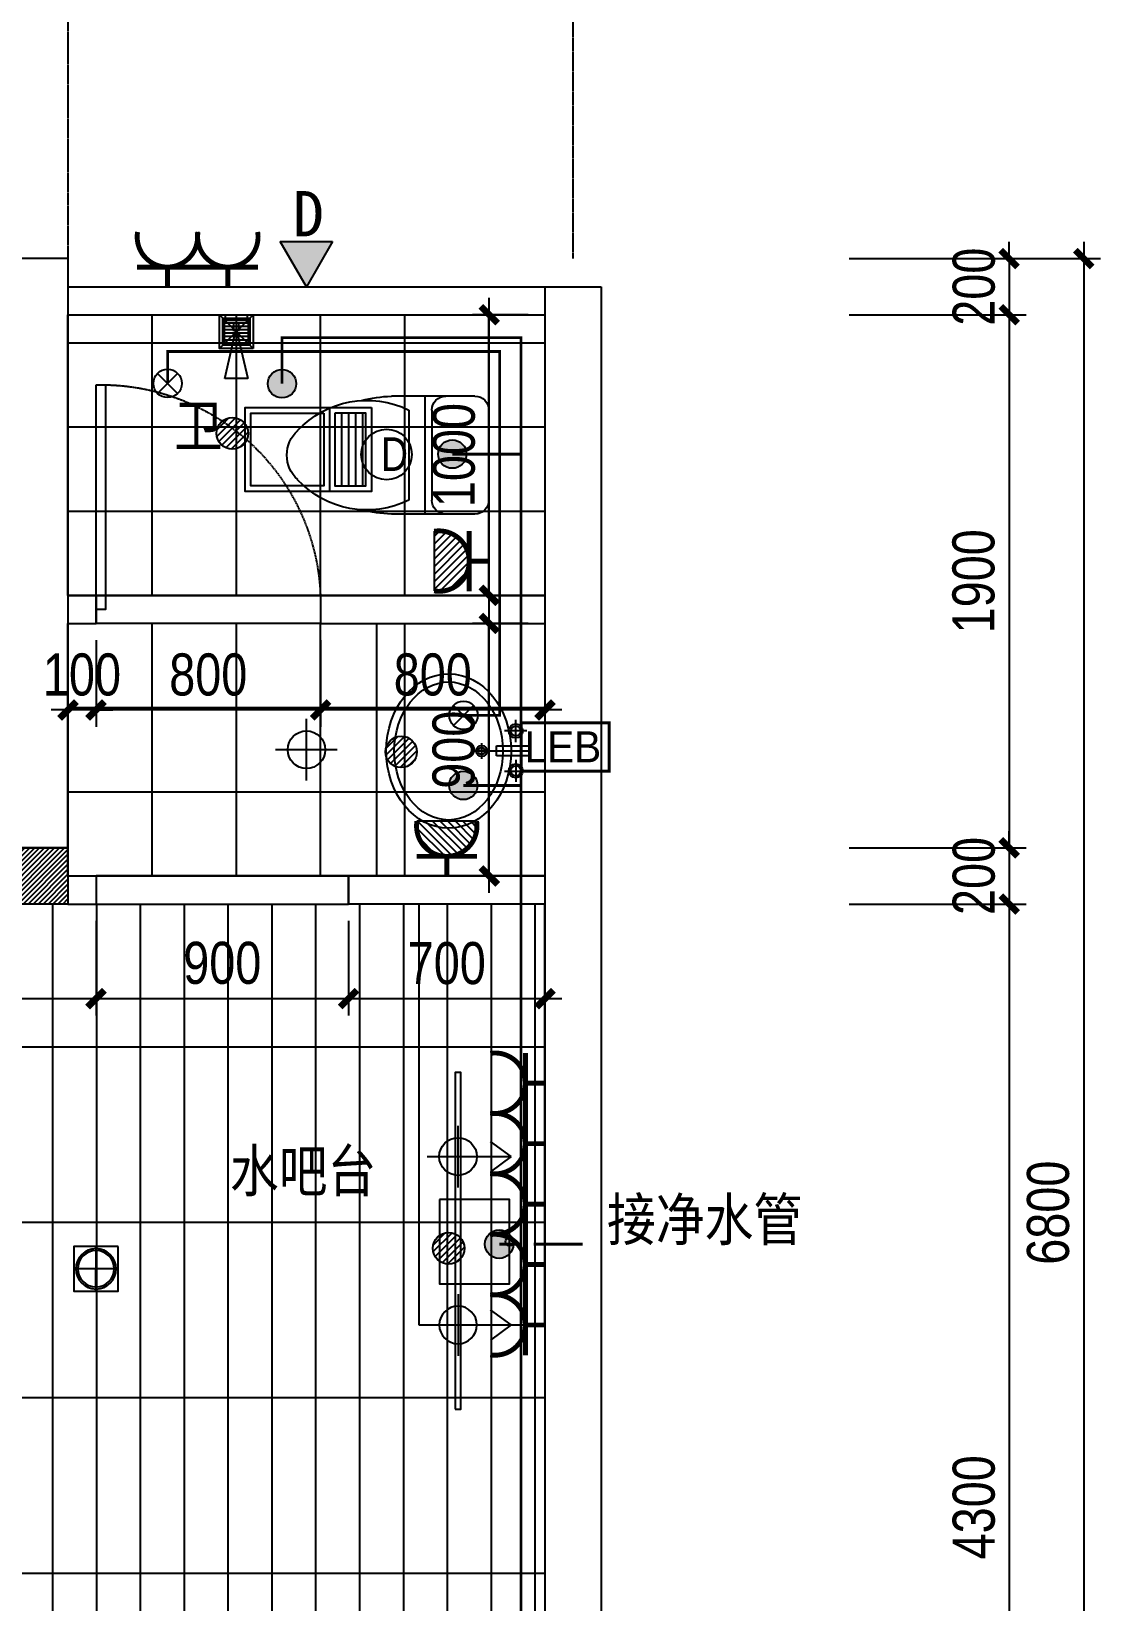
# Model space of a CAD drawing. Extents: x 160245 to 405305, y -111140 to 232735.
# Drawn here: x 266799 to 270609, y 48023 to 53619 of the extents above; entities that cross this region are included whole.
import ezdxf

# ---------------------------------------------------------------- set-up
doc = ezdxf.new("R2010")
doc.units = 0
doc.header["$LTSCALE"] = 10
doc.header["$MEASUREMENT"] = 0
for name, pattern in [('DASH', [0.35, 0.25, -0.1]), ('DOTE', [2.42, 2, -0.2, 0.02, -0.2]), ('HIDDEN', [0.375, 0.25, -0.125])]:
    doc.linetypes.add(name, pattern=pattern)
doc.layers.get('Defpoints').update_dxf_attribs({"color": 229})
for name, color, linetype in [('C-ceiling 天花', 153, 'Continuous'), ('C-Light 灯具', 107, 'Continuous'), ('D-插座', 2, 'Continuous'), ('Door 门', 107, 'Continuous'), ('P-floorpat地面', 8, 'Continuous'), ('P-Furniture 家具', 153, 'Continuous'), ('P-N wall 新建隔墙', 241, 'Continuous'), ('P-New Wall Size 隔墙尺寸', 8, 'Continuous'), ('P-O wall 原始墙体', 245, 'Continuous'), ('P-o 原建筑尺寸', 8, 'Continuous'), ('P-Stair 楼梯（原建筑设备）', 159, 'Continuous'), ('P-Text  平面文字', 9, 'Continuous'), ('P-Ware 洁具', 153, 'Continuous'), ('PW01-POWERPOINT___DATAPOIN', 2, 'Continuous'), ('Z-给排水', 6, 'Continuous'), ('插座说明', 2, 'Continuous')]:
    doc.layers.add(name, color=color, linetype=linetype)
doc.styles.add('PDC DIM', font='PMingLiU-ExtB.ttf', dxfattribs={"width": 0.85})
doc.styles.add('黑体', font='simhei.ttf')
doc.dimstyles.new('PDC-A2', dxfattribs={"dimscale": 0, "dimtxt": 2.5, "dimasz": 1, "dimexe": 1, "dimexo": 1, "dimgap": 0.7, "dimtad": 1, "dimdec": 0, "dimtxsty": 'PDC DIM', "dimblk": 'ARCHTICK', "dimcen": 1, "dimdle": 1, "dimclrd": 8, "dimclre": 8, "dimclrt": 9, "dimadec": 0, "dimazin": 0, "dimtfac": 1, "dimtdec": 0, "dimtix": 1, "dimtmove": 2, "dimatfit": 3, "dimldrblk": 'PDC A2 T R', "dimfxl": 10, "dimfxlon": 1, "dimarcsym": 0})

# ---------------------------------------------------------------- blocks, each defined once
blk = doc.blocks.new('_ArchTick')
at = {"color": 0, "linetype": 'ByBlock', "const_width": 0.4}
blk.add_lwpolyline([(-0.5, -0.5), (0.5, 0.5)], dxfattribs=at)
blk = doc.blocks.new('*D1093')
at = {"layer": 'Defpoints', "color": 0, "transparency": 16777216}
for p in [(269652.2, 52809.4), (269652.2, 52609.4), (270283, 52609.4)]:
    blk.add_point(p, dxfattribs=at)
at = {"layer": 'P-o 原建筑尺寸', "color": 8, "lineweight": -2, "transparency": 16777216}
for p, q in [((270283, 52809.4), (270283, 52869.4)), ((269712.2, 52809.4), (270343, 52809.4)), ((270283, 52809.4), (270283, 52609.4)), ((269712.2, 52609.4), (270343, 52609.4)), ((270283, 52609.4), (270283, 52549.4))]:
    blk.add_line(p, q, dxfattribs=at)
at = {"layer": 'P-o 原建筑尺寸', "color": 8, "lineweight": -2, "transparency": 16777216, "xscale": 60, "yscale": 60, "zscale": 60}
for p, rotation in [((270283, 52809.4), 270), ((270283, 52609.4), 90)]:
    blk.add_blockref('_ArchTick', p, dxfattribs=dict(at, rotation=rotation))
at = {"layer": 'P-o 原建筑尺寸', "color": 9, "transparency": 16777216, "insert": (270157.5, 52709.4), "char_height": 150, "attachment_point": 5, "rotation": 90, "style": 'PDC DIM'}
blk.add_mtext('200', dxfattribs=at)
blk = doc.blocks.new('PDC A2 T R')
at = {"color": 0, "linetype": 'ByBlock'}
blk.add_line((0, 0), (-2, 0), dxfattribs=at)
for points in [[(-2.147, 0.886), (-1.491, 1.345), (-0.6, 0), (0, 0)], [(-2.147, -0.886), (-1.491, -1.345), (-0.6, 0), (0, 0)]]:
    blk.add_solid(points, dxfattribs=at)
blk = doc.blocks.new('*D1094')
at = {"layer": 'Defpoints', "color": 0, "transparency": 16777216}
for p in [(269652.2, 52609.4), (269652.2, 50709.4), (270283, 50709.4)]:
    blk.add_point(p, dxfattribs=at)
at = {"layer": 'P-o 原建筑尺寸', "color": 8, "lineweight": -2, "transparency": 16777216}
for p, q in [((270283, 52669.4), (270283, 50649.4)), ((269712.2, 52609.4), (270343, 52609.4)), ((269712.2, 50709.4), (270343, 50709.4))]:
    blk.add_line(p, q, dxfattribs=at)
at = {"layer": 'P-o 原建筑尺寸', "color": 8, "lineweight": -2, "transparency": 16777216, "xscale": 60, "yscale": 60, "zscale": 60}
for p, rotation in [((270283, 52609.4), 90), ((270283, 50709.4), 270)]:
    blk.add_blockref('_ArchTick', p, dxfattribs=dict(at, rotation=rotation))
at = {"layer": 'P-o 原建筑尺寸', "color": 9, "transparency": 16777216, "insert": (270156.5, 51659.4), "char_height": 150, "attachment_point": 5, "rotation": 90, "style": 'PDC DIM'}
blk.add_mtext('1900', dxfattribs=at)
blk = doc.blocks.new('*D1095')
at = {"layer": 'Defpoints', "color": 0, "transparency": 16777216}
for p in [(269652.2, 50709.4), (269652.2, 50509.4), (270283, 50509.4)]:
    blk.add_point(p, dxfattribs=at)
at = {"layer": 'P-o 原建筑尺寸', "color": 8, "lineweight": -2, "transparency": 16777216}
for p, q in [((270283, 50709.4), (270283, 50769.4)), ((269712.2, 50709.4), (270343, 50709.4)), ((270283, 50709.4), (270283, 50509.4)), ((269712.2, 50509.4), (270343, 50509.4)), ((270283, 50509.4), (270283, 50449.4))]:
    blk.add_line(p, q, dxfattribs=at)
at = {"layer": 'P-o 原建筑尺寸', "color": 8, "lineweight": -2, "transparency": 16777216, "xscale": 60, "yscale": 60, "zscale": 60}
for p, rotation in [((270283, 50709.4), 270), ((270283, 50509.4), 90)]:
    blk.add_blockref('_ArchTick', p, dxfattribs=dict(at, rotation=rotation))
at = {"layer": 'P-o 原建筑尺寸', "color": 9, "transparency": 16777216, "insert": (270157.5, 50609.4), "char_height": 150, "attachment_point": 5, "rotation": 90, "style": 'PDC DIM'}
blk.add_mtext('200', dxfattribs=at)
blk = doc.blocks.new('*D1096')
at = {"layer": 'Defpoints', "color": 0, "transparency": 16777216}
for p in [(269652.2, 50509.4), (269652.2, 46209.4), (270283, 46209.4)]:
    blk.add_point(p, dxfattribs=at)
at = {"layer": 'P-o 原建筑尺寸', "color": 8, "lineweight": -2, "transparency": 16777216}
for p, q in [((270283, 50569.4), (270283, 46149.4)), ((269712.2, 50509.4), (270343, 50509.4)), ((269712.2, 46209.4), (270343, 46209.4))]:
    blk.add_line(p, q, dxfattribs=at)
at = {"layer": 'P-o 原建筑尺寸', "color": 8, "lineweight": -2, "transparency": 16777216, "xscale": 60, "yscale": 60, "zscale": 60}
for p, rotation in [((270283, 50509.4), 90), ((270283, 46209.4), 270)]:
    blk.add_blockref('_ArchTick', p, dxfattribs=dict(at, rotation=rotation))
at = {"layer": 'P-o 原建筑尺寸', "color": 9, "transparency": 16777216, "insert": (270157.5, 48359.4), "char_height": 150, "attachment_point": 5, "rotation": 90, "style": 'PDC DIM'}
blk.add_mtext('4300', dxfattribs=at)
blk = doc.blocks.new('*D1098')
at = {"layer": 'Defpoints', "color": 0, "transparency": 16777216}
for p in [(269461.4, 52809.4), (269461.4, 46009.4), (270548.7, 46009.4)]:
    blk.add_point(p, dxfattribs=at)
at = {"layer": 'P-o 原建筑尺寸', "color": 8, "lineweight": -2, "transparency": 16777216}
for p, q in [((270548.7, 52869.4), (270548.7, 45949.4)), ((269948.7, 52809.4), (270608.7, 52809.4)), ((269948.7, 46009.4), (270608.7, 46009.4))]:
    blk.add_line(p, q, dxfattribs=at)
at = {"layer": 'P-o 原建筑尺寸', "color": 8, "lineweight": -2, "transparency": 16777216, "xscale": 60, "yscale": 60, "zscale": 60}
for p, rotation in [((270548.7, 52809.4), 90), ((270548.7, 46009.4), 270)]:
    blk.add_blockref('_ArchTick', p, dxfattribs=dict(at, rotation=rotation))
at = {"layer": 'P-o 原建筑尺寸', "color": 9, "transparency": 16777216, "insert": (270422.2, 49409.4), "char_height": 150, "attachment_point": 5, "rotation": 90, "style": 'PDC DIM'}
blk.add_mtext('6800', dxfattribs=at)
blk = doc.blocks.new('A$C437E590E')
at = {"linetype": 'ByBlock'}
for p, q in [((256.9, 392.6), (256.9, 514.1)), ((292.6, 514.1), (256.9, 514.1)), ((292.6, 514.1), (292.6, 392.6)), ((292.6, 392.6), (256.9, 392.6))]:
    blk.add_line(p, q, dxfattribs=at)
at = {"color": 8, "linetype": 'ByBlock'}
for p, q in [((274.8, 313.2), (274.7, 509.9)), ((243.4, 461.6), (164, 461.5)), ((202.4, 421.9), (202.4, 501.2)), ((306.1, 461.6), (385.5, 461.5)), ((347.1, 421.9), (347.1, 501.2)), ((246.9, 339.9), (303.1, 339.9)), ((275, 368.1), (275, 311.8))]:
    blk.add_line(p, q, dxfattribs=at)
at = {"linetype": 'ByBlock'}
for centre, radius in [((203.7, 461.5), 25), ((203.7, 461.5), 17.9), ((345.8, 461.5), 25), ((345.8, 461.5), 17.9)]:
    blk.add_circle(centre, radius, dxfattribs=at)
at = {"color": 8, "linetype": 'ByBlock'}
for radius in [19.5, 11.9]:
    blk.add_circle((275, 339.9), radius, dxfattribs=at)
at = {"linetype": 'ByBlock'}
blk.add_ellipse((275, 222.4), major_axis=(-275, 0), ratio=0.809091, dxfattribs=at)
at = {"color": 8, "linetype": 'ByBlock'}
blk.add_ellipse((275, 222.4), major_axis=(-246, 0), ratio=0.786583, dxfattribs=at)
blk = doc.blocks.new('asdfsdafa3')
for p, q in [((201603.3, -49206.7), (201707.3, -49206.7)), ((201707.3, -49206.7), (201901.1, -49206.7)), ((201781.6, -49206.7), (201781.6, -49626.7)), ((201553.7, -49577.2), (201553.7, -49256.2)), ((201756.8, -49256.2), (201756.8, -49577.2)), ((201839, -49256.2), (201839, -49577.2)), ((201603.3, -49626.7), (201707.3, -49626.7)), ((201707.3, -49626.7), (201901.1, -49626.7))]:
    blk.add_line(p, q)
for centre, radius, start, end in [((201603.3, -49256.2), 49.5, 90, 180), ((201707.3, -49256.2), 49.5, 0, 90), ((201988.1, -49558.2), 336.8, 42.8306, 116.2777), ((201885.5, -49706.4), 499.9, 75.8795, 88.2029), ((202157.1, -49415.6), 116.3, 359.4502, 47.9126), ((202157.1, -49417.8), 116.3, 312.0874, 0.5498), ((201988.1, -49275.2), 336.8, 243.7223, 317.1694), ((201603.3, -49577.2), 49.5, 180, 270), ((201707.3, -49577.2), 49.5, 270, 0), ((201885.5, -49127.1), 499.9, 271.7971, 284.1205)]:
    blk.add_arc(centre, radius, start, end)
blk = doc.blocks.new('fffg')
blk.add_lwpolyline([(143.1, 669.9), (109, 669.9), (109, -130.1), (143.1, -130.1)], close=True)
at = {"color": 8, "linetype": 'DASH'}
blk.add_arc((123.2, -110.2), 780.4, 88.5421, 181.4579, dxfattribs=at)
blk = doc.blocks.new('A$C17F62748')
at = {"linetype": 'ByBlock'}
for p, q in [((60, 49.6), (19, 226.7)), ((19, 226.7), (101, 226.7)), ((101, 226.7), (60, 49.6)), ((120, 0), (0, 120)), ((0, 0), (120, 120)), ((18, 102), (102, 102)), ((18, 90), (102, 90)), ((18, 78), (102, 78)), ((18, 66), (102, 66)), ((51.2, 58.9), (51.2, 27.6)), ((68.8, 58.9), (68.8, 27.6)), ((18, 54), (102, 54)), ((18, 42), (102, 42)), ((18, 30), (102, 30)), ((99.4, 27.6), (20.6, 27.6)), ((20.6, 27.6), (20.6, 0)), ((99.4, 0), (99.4, 27.6))]:
    blk.add_line(p, q, dxfattribs=at)
for points in [[(0, 120), (120, 120), (120, 0), (0, 0)], [(12, 108), (108, 108), (108, 12), (12, 12)], [(18, 102), (102, 102), (102, 18), (18, 18)]]:
    blk.add_lwpolyline(points, close=True, dxfattribs=at)
blk = doc.blocks.new('*D2140')
at = {"layer": 'Defpoints', "color": 0, "transparency": 16777216}
for p in [(264878.8, 50509.4), (267028.8, 50509.4), (267028.8, 50172.3)]:
    blk.add_point(p, dxfattribs=at)
at = {"layer": 'P-New Wall Size 隔墙尺寸', "color": 8, "lineweight": -2, "transparency": 16777216}
for p, q in [((264878.8, 50449.4), (264878.8, 50112.3)), ((267028.8, 50449.4), (267028.8, 50112.3)), ((264818.8, 50172.3), (267088.8, 50172.3))]:
    blk.add_line(p, q, dxfattribs=at)
at = {"layer": 'P-New Wall Size 隔墙尺寸', "color": 8, "lineweight": -2, "transparency": 16777216, "xscale": 60, "yscale": 60, "zscale": 60, "rotation": 180}
blk.add_blockref('_ArchTick', (264878.8, 50172.3), dxfattribs=at)
at = {"layer": 'P-New Wall Size 隔墙尺寸', "color": 8, "lineweight": -2, "transparency": 16777216, "xscale": 60, "yscale": 60, "zscale": 60}
blk.add_blockref('_ArchTick', (267028.8, 50172.3), dxfattribs=at)
at = {"layer": 'P-New Wall Size 隔墙尺寸', "color": 9, "transparency": 16777216, "insert": (265953.8, 50299.2), "char_height": 150, "attachment_point": 5, "style": 'PDC DIM'}
blk.add_mtext('2150', dxfattribs=at)
blk = doc.blocks.new('*D2141')
at = {"layer": 'Defpoints', "color": 0, "transparency": 16777216}
for p in [(267028.8, 50509.4), (267928.8, 50509.4), (267928.8, 50172.3)]:
    blk.add_point(p, dxfattribs=at)
at = {"layer": 'P-New Wall Size 隔墙尺寸', "color": 8, "lineweight": -2, "transparency": 16777216}
for p, q in [((267028.8, 50449.4), (267028.8, 50112.3)), ((267928.8, 50449.4), (267928.8, 50112.3)), ((266968.8, 50172.3), (267988.8, 50172.3))]:
    blk.add_line(p, q, dxfattribs=at)
at = {"layer": 'P-New Wall Size 隔墙尺寸', "color": 8, "lineweight": -2, "transparency": 16777216, "xscale": 60, "yscale": 60, "zscale": 60, "rotation": 180}
blk.add_blockref('_ArchTick', (267028.8, 50172.3), dxfattribs=at)
at = {"layer": 'P-New Wall Size 隔墙尺寸', "color": 8, "lineweight": -2, "transparency": 16777216, "xscale": 60, "yscale": 60, "zscale": 60}
blk.add_blockref('_ArchTick', (267928.8, 50172.3), dxfattribs=at)
at = {"layer": 'P-New Wall Size 隔墙尺寸', "color": 9, "transparency": 16777216, "insert": (267478.8, 50298.8), "char_height": 150, "attachment_point": 5, "style": 'PDC DIM'}
blk.add_mtext('900', dxfattribs=at)
blk = doc.blocks.new('*D2142')
at = {"layer": 'Defpoints', "color": 0, "transparency": 16777216}
for p in [(267928.8, 50509.4), (268628.8, 50509.4), (268628.8, 50172.3)]:
    blk.add_point(p, dxfattribs=at)
at = {"layer": 'P-New Wall Size 隔墙尺寸', "color": 8, "lineweight": -2, "transparency": 16777216}
for p, q in [((267928.8, 50449.4), (267928.8, 50112.3)), ((268628.8, 50449.4), (268628.8, 50112.3)), ((267868.8, 50172.3), (268688.8, 50172.3))]:
    blk.add_line(p, q, dxfattribs=at)
at = {"layer": 'P-New Wall Size 隔墙尺寸', "color": 8, "lineweight": -2, "transparency": 16777216, "xscale": 60, "yscale": 60, "zscale": 60, "rotation": 180}
blk.add_blockref('_ArchTick', (267928.8, 50172.3), dxfattribs=at)
at = {"layer": 'P-New Wall Size 隔墙尺寸', "color": 8, "lineweight": -2, "transparency": 16777216, "xscale": 60, "yscale": 60, "zscale": 60}
blk.add_blockref('_ArchTick', (268628.8, 50172.3), dxfattribs=at)
at = {"layer": 'P-New Wall Size 隔墙尺寸', "color": 9, "transparency": 16777216, "insert": (268278.8, 50297.8), "char_height": 150, "attachment_point": 5, "style": 'PDC DIM'}
blk.add_mtext('700', dxfattribs=at)
blk = doc.blocks.new('*D2143')
at = {"layer": 'Defpoints', "color": 0, "transparency": 16777216}
for p in [(268430.3, 51509.4), (268628.8, 51509.4), (268628.8, 50609.4)]:
    blk.add_point(p, dxfattribs=at)
at = {"layer": 'P-New Wall Size 隔墙尺寸', "color": 8, "lineweight": -2, "transparency": 16777216}
for p, q in [((268430.3, 50549.4), (268430.3, 51569.4)), ((268568.8, 51509.4), (268370.3, 51509.4)), ((268568.8, 50609.4), (268370.3, 50609.4))]:
    blk.add_line(p, q, dxfattribs=at)
at = {"layer": 'P-New Wall Size 隔墙尺寸', "color": 8, "lineweight": -2, "transparency": 16777216, "xscale": 60, "yscale": 60, "zscale": 60}
for p, rotation in [((268430.3, 51509.4), 90), ((268430.3, 50609.4), 270)]:
    blk.add_blockref('_ArchTick', p, dxfattribs=dict(at, rotation=rotation))
at = {"layer": 'P-New Wall Size 隔墙尺寸', "color": 9, "transparency": 16777216, "insert": (268303.8, 51059.4), "char_height": 150, "attachment_point": 5, "rotation": 90, "style": 'PDC DIM'}
blk.add_mtext('900', dxfattribs=at)
blk = doc.blocks.new('*D2144')
at = {"layer": 'Defpoints', "color": 0, "transparency": 16777216}
for p in [(268430.3, 52609.4), (268628.8, 52609.4), (268628.8, 51609.4)]:
    blk.add_point(p, dxfattribs=at)
at = {"layer": 'P-New Wall Size 隔墙尺寸', "color": 8, "lineweight": -2, "transparency": 16777216}
for p, q in [((268430.3, 51549.4), (268430.3, 52669.4)), ((268568.8, 52609.4), (268370.3, 52609.4)), ((268568.8, 51609.4), (268370.3, 51609.4))]:
    blk.add_line(p, q, dxfattribs=at)
at = {"layer": 'P-New Wall Size 隔墙尺寸', "color": 8, "lineweight": -2, "transparency": 16777216, "xscale": 60, "yscale": 60, "zscale": 60}
for p, rotation in [((268430.3, 52609.4), 90), ((268430.3, 51609.4), 270)]:
    blk.add_blockref('_ArchTick', p, dxfattribs=dict(at, rotation=rotation))
at = {"layer": 'P-New Wall Size 隔墙尺寸', "color": 9, "transparency": 16777216, "insert": (268304.8, 52109.4), "char_height": 150, "attachment_point": 5, "rotation": 90, "style": 'PDC DIM'}
blk.add_mtext('1000', dxfattribs=at)
blk = doc.blocks.new('*D2145')
at = {"layer": 'Defpoints', "color": 0, "transparency": 16777216}
for p in [(267828.8, 51509.4), (268628.8, 51509.4), (267828.8, 51200.9)]:
    blk.add_point(p, dxfattribs=at)
at = {"layer": 'P-New Wall Size 隔墙尺寸', "color": 8, "lineweight": -2, "transparency": 16777216}
for p, q in [((267828.8, 51449.4), (267828.8, 51140.9)), ((268628.8, 51449.4), (268628.8, 51140.9)), ((268688.8, 51200.9), (267768.8, 51200.9))]:
    blk.add_line(p, q, dxfattribs=at)
at = {"layer": 'P-New Wall Size 隔墙尺寸', "color": 8, "lineweight": -2, "transparency": 16777216, "xscale": 60, "yscale": 60, "zscale": 60, "rotation": 180}
blk.add_blockref('_ArchTick', (267828.8, 51200.9), dxfattribs=at)
at = {"layer": 'P-New Wall Size 隔墙尺寸', "color": 8, "lineweight": -2, "transparency": 16777216, "xscale": 60, "yscale": 60, "zscale": 60}
blk.add_blockref('_ArchTick', (268628.8, 51200.9), dxfattribs=at)
at = {"layer": 'P-New Wall Size 隔墙尺寸', "color": 9, "transparency": 16777216, "insert": (268228.8, 51326.4), "char_height": 150, "attachment_point": 5, "style": 'PDC DIM'}
blk.add_mtext('800', dxfattribs=at)
blk = doc.blocks.new('*D2146')
at = {"layer": 'Defpoints', "color": 0, "transparency": 16777216}
for p in [(267028.8, 51509.4), (267828.8, 51509.4), (267028.8, 51200.9)]:
    blk.add_point(p, dxfattribs=at)
at = {"layer": 'P-New Wall Size 隔墙尺寸', "color": 8, "lineweight": -2, "transparency": 16777216}
for p, q in [((267028.8, 51449.4), (267028.8, 51140.9)), ((267828.8, 51449.4), (267828.8, 51140.9)), ((267888.8, 51200.9), (266968.8, 51200.9))]:
    blk.add_line(p, q, dxfattribs=at)
at = {"layer": 'P-New Wall Size 隔墙尺寸', "color": 8, "lineweight": -2, "transparency": 16777216, "xscale": 60, "yscale": 60, "zscale": 60, "rotation": 180}
blk.add_blockref('_ArchTick', (267028.8, 51200.9), dxfattribs=at)
at = {"layer": 'P-New Wall Size 隔墙尺寸', "color": 8, "lineweight": -2, "transparency": 16777216, "xscale": 60, "yscale": 60, "zscale": 60}
blk.add_blockref('_ArchTick', (267828.8, 51200.9), dxfattribs=at)
at = {"layer": 'P-New Wall Size 隔墙尺寸', "color": 9, "transparency": 16777216, "insert": (267428.8, 51326.4), "char_height": 150, "attachment_point": 5, "style": 'PDC DIM'}
blk.add_mtext('800', dxfattribs=at)
blk = doc.blocks.new('*D2147')
at = {"layer": 'Defpoints', "color": 0, "transparency": 16777216}
for p in [(266928.8, 51509.4), (267028.8, 51509.4), (266928.8, 51200.9)]:
    blk.add_point(p, dxfattribs=at)
at = {"layer": 'P-New Wall Size 隔墙尺寸', "color": 8, "lineweight": -2, "transparency": 16777216}
for p, q in [((266928.8, 51449.4), (266928.8, 51140.9)), ((267028.8, 51449.4), (267028.8, 51140.9)), ((266928.8, 51200.9), (266868.8, 51200.9)), ((267028.8, 51200.9), (266928.8, 51200.9)), ((267028.8, 51200.9), (267088.8, 51200.9))]:
    blk.add_line(p, q, dxfattribs=at)
at = {"layer": 'P-New Wall Size 隔墙尺寸', "color": 8, "lineweight": -2, "transparency": 16777216, "xscale": 60, "yscale": 60, "zscale": 60}
blk.add_blockref('_ArchTick', (266928.8, 51200.9), dxfattribs=at)
at = {"layer": 'P-New Wall Size 隔墙尺寸', "color": 8, "lineweight": -2, "transparency": 16777216, "xscale": 60, "yscale": 60, "zscale": 60, "rotation": 180}
blk.add_blockref('_ArchTick', (267028.8, 51200.9), dxfattribs=at)
at = {"layer": 'P-New Wall Size 隔墙尺寸', "color": 9, "transparency": 16777216, "insert": (266978.8, 51326.4), "char_height": 150, "attachment_point": 5, "style": 'PDC DIM'}
blk.add_mtext('100', dxfattribs=at)
blk = doc.blocks.new('A$C1B4525BF')
for p, q in [((1.222, 0), (1.222, 2.444)), ((2.444, 1.222), (0, 1.222))]:
    blk.add_line(p, q)
blk.add_circle((1.222, 1.222), 0.744)
blk = doc.blocks.new('ceiling light100')
for p, q in [((0, -26.4), (0, 26.4)), ((-26.4, 0), (26.4, 0))]:
    blk.add_line(p, q)
blk.add_lwpolyline([(-26.4, 26.4), (26.4, 26.4), (26.4, -26.4), (-26.4, -26.4)], close=True)
for radius in [24, 21.6]:
    blk.add_circle((0, 0), radius)
blk = doc.blocks.new('A$C360C77EA')
at = {"linetype": 'Continuous', "ltscale": 0.5, "const_width": 21.5}
blk.add_lwpolyline([(54, 435), (707, 435), (707, 77), (54, 77), (54, 435)], dxfattribs=at)
at = {"linetype": 'Continuous', "ltscale": 0.5, "style": 'PDC DIM'}
blk.add_text('LEB', height=229.4, dxfattribs=at).set_placement((80, 143))
blk = doc.blocks.new('ccc')
at = {"const_width": 15}
for points in [[(382762, 218738.5), (382762, 218798.5)], [(382854.5, 218738.5), (382669.5, 218738.5)]]:
    blk.add_lwpolyline(points, dxfattribs=at)
blk.add_lwpolyline([(382670.7, 218631, -0.040743), (382669.5, 218646, -1), (382854.5, 218646, -0.040743), (382853.2, 218631, -0.040743)], format="xyb", dxfattribs=at)
blk = doc.blocks.new('A$C5FC36DE5')
at = {"layer": 'PW01-POWERPOINT___DATAPOIN'}
h = blk.add_hatch(dxfattribs=at)
h.set_pattern_fill('ANSI31', color=256, scale=5)
h.set_pattern_definition([(45, (-457911.72, 50190.94), (-11.22532015, 11.22532015), [])])
h.paths.add_polyline_path([(162.5, 185.6, 0.040743), (148, 186.8, 1), (148, 7.3, 0.040743), (162.5, 8.5)])
blk.add_line((162.5, 8.5), (162.5, 185.6), dxfattribs=at)
at = {"layer": 'PW01-POWERPOINT___DATAPOIN', "linetype": 'ByBlock', "xscale": 0.9702000009383498, "yscale": 0.9702000009383498, "zscale": 0.9702000009383498, "rotation": 90}
blk.add_blockref('ccc', (212278.3, -371258.6), dxfattribs=at)
blk = doc.blocks.new('43')
for p, q in [((4141.589, 144.281), (4141.589, 147.61)), ((4142.811, 145.504), (4140.367, 145.504))]:
    blk.add_line(p, q)
for points in [[(4141.589, 147.61), (4140.99, 146.796)], [(4141.589, 147.61), (4142.188, 146.796)]]:
    blk.add_lwpolyline(points)
blk.add_circle((4141.589, 145.504), 0.744)
blk = doc.blocks.new('322')
at = {"layer": 'C-ceiling 天花'}
h = blk.add_hatch(dxfattribs=at)
h.set_pattern_fill('ANSI31', color=8, scale=200, angle=135, double=1)
h.set_pattern_definition([(180, (514666.723, -303545.206), (-5e-15, -25), [])])
h.paths.add_polyline_path([(514666.7, -303490.2), (514406.7, -303490.2), (514406.7, -303600.2), (514666.7, -303600.2)])
blk.add_lwpolyline([(514386.7, -303470.2), (514686.7, -303470.2), (514686.7, -303920.2), (514386.7, -303920.2)], close=True)
at = {"layer": 'C-ceiling 天花', "color": 8}
for p, q in [((514386.7, -303620.2), (514686.7, -303620.2)), ((514686.7, -303920.2), (514686.7, -303920.2))]:
    blk.add_line(p, q, dxfattribs=at)
for points in [[(514406.7, -303600.2), (514666.7, -303600.2), (514666.7, -303490.2), (514406.7, -303490.2)], [(514406.7, -303640.2), (514666.7, -303640.2), (514666.7, -303900.2), (514406.7, -303900.2)]]:
    blk.add_lwpolyline(points, close=True, dxfattribs=at)
blk = doc.blocks.new('065406')
blk.add_hatch(color=256).paths.add_polyline_path([(1093513.7, 399104.5), (1093473.7, 399035.2), (1093553.7, 399035.2)])
for p, q in [((1093513.7, 399104.5), (1093473.7, 399035.2)), ((1093553.7, 399035.2), (1093513.7, 399104.5)), ((1093473.7, 399035.2), (1093553.7, 399035.2))]:
    blk.add_line(p, q)
blk = doc.blocks.new('A$C26F260E4')
at = {"layer": 'PW01-POWERPOINT___DATAPOIN', "linetype": 'ByBlock', "xscale": -1.293600001190498, "yscale": 1.293599999326034, "zscale": 1.2936, "rotation": 180}
blk.add_blockref('065406', (-1414517.6, 516281.6), dxfattribs=at)
at = {"layer": 'PW01-POWERPOINT___DATAPOIN', "linetype": 'ByBlock', "style": '黑体'}
blk.add_text('D', height=90, dxfattribs=at).set_placement((24.9, 99.5))

msp = doc.modelspace()

# ---------------------------------------------------------------- hatches: boundary and pattern name
at = {"layer": 'P-floorpat地面'}
h = msp.add_hatch(dxfattribs=at)
h.set_pattern_fill('_USER', color=250, scale=300, double=1, pattern_type=0)
h.set_pattern_definition([(0, (266928.77, 51609.36), (0, 300), []), (90, (266928.77, 51609.36), (-300, 2e-14), [])])
h.paths.add_polyline_path([(267828.8, 51609.4), (268628.8, 51609.4), (268628.8, 52609.4), (266928.8, 52609.4), (266928.8, 51609.4), (267028.8, 51609.4)])
h = msp.add_hatch(dxfattribs=at)
h.set_pattern_fill('_USER', color=250, scale=300, double=1, pattern_type=0)
h.set_pattern_definition([(0, (266928.77, 50609.36), (0, 300), []), (90, (266928.77, 50609.36), (-300, 2e-14), [])])
h.paths.add_polyline_path([(267028.8, 51509.4), (266928.8, 51509.4), (266928.8, 50709.4), (266928.8, 50609.4), (267028.8, 50609.4), (267928.8, 50609.4), (268628.8, 50609.4), (268628.8, 51509.4), (267828.8, 51509.4)])
h = msp.add_hatch(dxfattribs=at)
h.set_pattern_fill('GRATE', color=250, scale=5000, angle=90)
h.paths.add_polyline_path([(268628.8, 50509.4), (261028.8, 50509.4), (261028.8, 46209.4), (268628.8, 46209.4)])
at = {"layer": 'P-O wall 原始墙体'}
h = msp.add_hatch(dxfattribs=at)
h.set_pattern_fill('ANSI31', color=256, scale=100, style=0)
h.set_pattern_definition([(45, (49913.12, 4e-12), (-8.83883476, 8.83883476), [])])
h.paths.add_polyline_path([(266928.8, 50509.4), (266028.8, 50509.4), (266028.8, 50709.4), (266928.8, 50709.4)])
at = {"layer": 'Z-给排水', "linetype": 'ByBlock', "lineweight": -2}
h = msp.add_hatch(color=256, dxfattribs=at)
edge = h.paths.add_edge_path()
edge.add_arc((267691.6, 52363.6), 50.6, 0, 360)
h = msp.add_hatch(dxfattribs=at)
h.set_pattern_fill('_USER', color=256, scale=16.875, angle=45, style=0, pattern_type=0)
h.set_pattern_definition([(45, (259836.015, -454152.524), (-11.93242693, 11.93242693), [])])
edge = h.paths.add_edge_path()
edge.add_arc((267514.7, 52186.7), 56.2, 0, 360)
h = msp.add_hatch(color=256, dxfattribs=at)
edge = h.paths.add_edge_path()
edge.add_arc((268298.3, 52112.8), 50.6, 0, 360)
h = msp.add_hatch(dxfattribs=at)
h.set_pattern_fill('_USER', color=256, scale=16.875, angle=45, style=0, pattern_type=0)
h.set_pattern_definition([(45, (260437.586, -455287.488), (-11.93242693, 11.93242693), [])])
edge = h.paths.add_edge_path()
edge.add_arc((268116.3, 51051.7), 56.2, 0, 360)
h = msp.add_hatch(color=256, dxfattribs=at)
edge = h.paths.add_edge_path()
edge.add_arc((268338, 50932), 50.6, 0, 360)
h = msp.add_hatch(dxfattribs=at)
h.set_pattern_fill('_USER', color=256, scale=16.875, angle=45, style=0, pattern_type=0)
h.set_pattern_definition([(45, (260607.076, -457056.861), (-11.93242693, 11.93242693), [])])
edge = h.paths.add_edge_path()
edge.add_arc((268285.8, 49282.4), 56.2, 0, 360)
h = msp.add_hatch(color=256, dxfattribs=at)
edge = h.paths.add_edge_path()
edge.add_arc((268465.5, 49297.2), 50.6, 0, 360)

# ---------------------------------------------------------------- linework, layer by layer
at = {"layer": 'C-ceiling 天花'}
for points in [[(267828.8, 51509.4), (267028.8, 51509.4), (267028.8, 51609.4), (267828.8, 51609.4)], [(267028.8, 50509.4), (267928.8, 50509.4), (267928.8, 50609.4), (267028.8, 50609.4)]]:
    msp.add_lwpolyline(points, close=True, dxfattribs=at)
at = {"layer": 'C-Light 灯具'}
msp.add_lwpolyline([(268308.8, 48709.4), (268328.8, 48709.4), (268328.8, 49909.4), (268308.8, 49909.4)], close=True, dxfattribs=at)
at = {"layer": 'P-floorpat地面'}
for points in [[(267828.8, 51509.4), (267028.8, 51509.4), (267028.8, 51609.4), (267828.8, 51609.4)], [(267028.8, 50509.4), (267928.8, 50509.4), (267928.8, 50609.4), (267028.8, 50609.4)]]:
    msp.add_lwpolyline(points, close=True, dxfattribs=at)
at = {"layer": 'P-Furniture 家具'}
for p, q in [((268428.8, 52609.4), (268428.8, 51609.4)), ((268028.8, 51509.4), (268028.8, 50609.4))]:
    msp.add_line(p, q, dxfattribs=at)
for points in [[(268178.8, 49009.4), (268628.8, 49009.4), (268628.8, 50509.4), (268178.8, 50509.4)], [(268252.7, 49456.1), (268252.7, 49156.1), (268502.7, 49156.1), (268502.7, 49456.1)]]:
    msp.add_lwpolyline(points, close=True, dxfattribs=at)
msp.add_circle((268502.7, 49306.1), 15, dxfattribs=at)
at = {"layer": 'P-N wall 新建隔墙'}
for p, q in [((266928.8, 52709.4), (268628.8, 52709.4)), ((266928.8, 52609.4), (268628.8, 52609.4)), ((266928.8, 51609.4), (267028.8, 51609.4)), ((267028.8, 51609.4), (267028.8, 51509.4)), ((267828.8, 51609.4), (267828.8, 51509.4)), ((267828.8, 51609.4), (268628.8, 51609.4)), ((266928.8, 51509.4), (267028.8, 51509.4)), ((267828.8, 51509.4), (268628.8, 51509.4)), ((266928.8, 50609.4), (267028.8, 50609.4)), ((267028.8, 50609.4), (267028.8, 50509.4)), ((267928.8, 50609.4), (267928.8, 50509.4)), ((268628.8, 50609.4), (267928.8, 50609.4)), ((266928.8, 50509.4), (267028.8, 50509.4)), ((268628.8, 50509.4), (267928.8, 50509.4))]:
    msp.add_line(p, q, dxfattribs=at)
at = {"layer": 'P-N wall 新建隔墙', "linetype": 'HIDDEN'}
msp.add_lwpolyline([(266728.8, 52809.4), (266728.8, 53509.4), (263428.8, 53509.4), (263428.8, 52609.4), (263228.8, 52609.4), (263228.8, 53709.4), (266928.8, 53709.4), (266928.8, 52809.4)], dxfattribs=at)
at = {"layer": 'P-O wall 原始墙体'}
for p, q in [((266928.8, 52809.4), (266728.8, 52809.4)), ((266928.8, 52809.4), (266928.8, 50709.4)), ((268628.8, 52709.4), (268628.8, 46609.4)), ((268628.8, 52709.4), (268828.8, 52709.4)), ((268828.8, 52709.4), (268828.8, 46609.4)), ((266928.8, 50709.4), (266028.8, 50709.4)), ((266928.8, 50709.4), (266928.8, 50509.4)), ((266928.8, 50509.4), (266028.8, 50509.4))]:
    msp.add_line(p, q, dxfattribs=at)
msp.add_lwpolyline([(266928.8, 50709.4), (266928.8, 50509.4), (266028.8, 50509.4), (266028.8, 50709.4), (266928.8, 50709.4)], close=True, dxfattribs=at)
at = {"layer": 'P-Stair 楼梯（原建筑设备）', "linetype": 'HIDDEN'}
msp.add_lwpolyline([(268728.8, 52809.4), (268728.8, 56709.4), (262628.8, 56709.4), (262628.8, 55209.4), (260928.8, 55209.4), (260928.8, 52709.4)], dxfattribs=at)
at = {"layer": 'Z-给排水', "color": 2, "linetype": 'ByBlock', "lineweight": -2}
for p, q in [((267248.1, 52328.9), (267319.7, 52400.5)), ((267248.1, 52400.5), (267319.7, 52328.9)), ((268302.5, 51145.8), (268374.1, 51217.4)), ((268302.5, 51217.4), (268374.1, 51145.8))]:
    msp.add_line(p, q, dxfattribs=at)
at = {"layer": 'Z-给排水', "color": 6, "linetype": 'ByBlock', "lineweight": -2, "const_width": 10}
for points in [[(264311, 43076), (264143.3, 43076), (264143.3, 45960.4), (268543, 45960.4), (268543, 52527.9), (267691.6, 52527.9), (267691.6, 52363.6)], [(268298.3, 52112.8), (268543, 52112.8)], [(268338, 50932), (268543, 50932)], [(268465.5, 49297.2), (268526.3, 49297.2)], [(268588.5, 49297.2), (268763.1, 49297.2)]]:
    msp.add_lwpolyline(points, dxfattribs=at)
at = {"layer": 'Z-给排水', "color": 2, "linetype": 'DOTE', "lineweight": -2, "ltscale": 0.1, "const_width": 10}
msp.add_lwpolyline([(267283.9, 52364.7), (267283.9, 52478.3), (268467.1, 52478.3), (268467.1, 51181.6), (268338.3, 51181.6)], dxfattribs=at)
at = {"layer": 'Z-给排水', "color": 2, "linetype": 'ByBlock', "lineweight": -2}
for centre in [(267283.9, 52364.7), (268338.3, 51181.6)]:
    msp.add_circle(centre, 50.6, dxfattribs=at)
at = {"layer": 'Z-给排水', "linetype": 'ByBlock', "lineweight": -2}
for centre, radius in [((267691.6, 52363.6), 50.6), ((267514.7, 52186.7), 56.2), ((268064.3, 52111.4, -6.9), 90), ((268298.3, 52112.8), 50.6), ((268116.3, 51051.7), 56.2), ((268338, 50932), 50.6), ((268285.8, 49282.4), 56.2), ((268465.5, 49297.2), 50.6)]:
    msp.add_circle(centre, radius, dxfattribs=at)

# ---------------------------------------------------------------- block references
at = {"layer": 'C-Light 灯具', "color": 8, "rotation": 270}
msp.add_blockref('322', (571480.5, 566665.9), dxfattribs=at)
at = {"layer": 'C-Light 灯具', "xscale": 90, "yscale": 90, "zscale": 90}
msp.add_blockref('A$C1B4525BF', (267668.8, 50949.4), dxfattribs=at)
at = {"layer": 'C-Light 灯具'}
for name, p, xscale, yscale, zscale, rotation in [('43', (255223.5, 422352.4), 90, 90, 90, 270), ('ceiling light100', (267028.8, 49209.4), -3.00000018821085, 3.000000188257559, 3.000000188254501, 359.979702166623), ('43', (255223.5, -323733.7), -90, 90, 90, 270)]:
    msp.add_blockref(name, p, dxfattribs=dict(at, xscale=xscale, yscale=yscale, zscale=zscale, rotation=rotation))
at = {"layer": 'D-插座', "xscale": 0.481293403008749, "yscale": 0.481293403008749, "zscale": 0.481293403008749}
msp.add_blockref('A$C360C77EA', (268517.6, 50945.7, 0), dxfattribs=at)
at = {"layer": 'Door 门', "xscale": -1}
msp.add_blockref('fffg', (267171.9, 51689.5), dxfattribs=at)
at = {"layer": 'P-Furniture 家具', "linetype": 'ByBlock', "xscale": -1}
msp.add_blockref('asdfsdafa3', (469982.5, 101525.8), dxfattribs=at)
at = {"layer": 'P-Ware 洁具', "linetype": 'ByBlock', "rotation": 180}
msp.add_blockref('A$C17F62748', (267588.8, 52609.4), dxfattribs=at)
at = {"layer": 'P-Ware 洁具', "color": 1, "linetype": 'ByBlock', "rotation": 269.9999999999999}
msp.add_blockref('A$C437E590E', (268063, 51329.8), dxfattribs=at)
at = {"layer": '插座说明', "xscale": 1.79999999998472, "yscale": 1.79999999998472, "zscale": 1.79999999998472}
msp.add_blockref('A$C26F260E4', (267685.6, 52709.4), dxfattribs=at)
at = {"layer": '插座说明', "linetype": 'ByBlock', "xscale": 1.164240001126018, "yscale": 1.164240001126018, "zscale": 1.164240001126018}
for p, rotation in [((712910, 307443.4), 180), ((713125.4, 307443.4), 180), ((13894.8, 495497.7), 270), ((13894.8, 495282.3), 270), ((13894.8, 495066.9), 270), ((13894.8, 494851.5), 270), ((13894.8, 494636.1), 270)]:
    msp.add_blockref('ccc', p, dxfattribs=dict(at, rotation=rotation))
at = {"layer": '插座说明', "xscale": 1.199999999998909, "yscale": 1.199999999998909, "zscale": 1.199999999998909}
for p, rotation in [((268428.8, 51848), 180), ((268395.2, 50609.4), 90)]:
    msp.add_blockref('A$C5FC36DE5', p, dxfattribs=dict(at, rotation=rotation))

# ---------------------------------------------------------------- texts
at = {"layer": 'P-Text  平面文字', "insert": (267307, 52289.4), "char_height": 150, "width": 893.426, "attachment_point": 1, "style": 'PDC DIM'}
msp.add_mtext('卫', dxfattribs=at)
at = {"layer": 'P-Text  平面文字', "insert": (267506.1, 49634), "char_height": 150, "attachment_point": 1, "style": 'PDC DIM'}
msp.add_mtext_dynamic_manual_height_columns('水吧台', width=893.426, gutter_width=1750, heights=[0], dxfattribs=at)
at = {"layer": 'Z-给排水', "lineweight": -2, "ltscale": 10, "insert": (268044.2, 52172.8, -6.9), "char_height": 120, "width": 120, "attachment_point": 1, "style": 'PDC DIM'}
msp.add_mtext('D', dxfattribs=at)
at = {"layer": 'Z-给排水', "color": 6, "linetype": 'ByBlock', "lineweight": -2, "insert": (268849.7, 49459.9), "char_height": 150, "attachment_point": 1, "style": 'PDC DIM'}
msp.add_mtext_dynamic_manual_height_columns('{\\fPMingLiU|b0|i0|c134|p18;接净水管}', width=893.426, gutter_width=1750, heights=[0], dxfattribs=at)

# ---------------------------------------------------------------- dimensions: what is measured, and where the dimension line sits
at = {"layer": 'P-New Wall Size 隔墙尺寸'}
for base, p1, p2, picture, middle in [((268430.3, 52609.4), (268628.8, 51609.4), (268628.8, 52609.4), '*D2144', (268304.8, 52109.4)), ((268430.3, 51509.4), (268628.8, 50609.4), (268628.8, 51509.4), '*D2143', (268303.8, 51059.4))]:
    dim = msp.add_linear_dim(base=base, p1=p1, p2=p2, angle=90, dimstyle='PDC-A2', override={"dimscale": 60}, dxfattribs=at)
    dim.commit()
    dim.dimension.update_dxf_attribs({"geometry": picture, "text_midpoint": middle})
for base, p1, p2, picture, middle in [((266928.8, 51200.9), (267028.8, 51509.4), (266928.8, 51509.4), '*D2147', (266978.8, 51326.4)), ((267028.8, 51200.9), (267828.8, 51509.4), (267028.8, 51509.4), '*D2146', (267428.8, 51326.4)), ((267828.8, 51200.9), (268628.8, 51509.4), (267828.8, 51509.4), '*D2145', (268228.8, 51326.4)), ((267028.8, 50172.3), (264878.8, 50509.4), (267028.8, 50509.4), '*D2140', (265953.8, 50299.2)), ((267928.8, 50172.3), (267028.8, 50509.4), (267928.8, 50509.4), '*D2141', (267478.8, 50298.8)), ((268628.8, 50172.3), (267928.8, 50509.4), (268628.8, 50509.4), '*D2142', (268278.8, 50297.8))]:
    dim = msp.add_linear_dim(base=base, p1=p1, p2=p2, dimstyle='PDC-A2', override={"dimscale": 60}, dxfattribs=at)
    dim.commit()
    dim.dimension.update_dxf_attribs({"geometry": picture, "text_midpoint": middle})
at = {"layer": 'P-o 原建筑尺寸'}
for base, p1, p2, picture, middle in [((270283, 52609.4), (269652.2, 52809.4), (269652.2, 52609.4), '*D1093', (270157.5, 52709.4)), ((270548.7, 46009.4), (269461.4, 52809.4), (269461.4, 46009.4), '*D1098', (270422.2, 49409.4)), ((270283, 50709.4), (269652.2, 52609.4), (269652.2, 50709.4), '*D1094', (270156.5, 51659.4)), ((270283, 50509.4), (269652.2, 50709.4), (269652.2, 50509.4), '*D1095', (270157.5, 50609.4)), ((270283, 46209.4), (269652.2, 50509.4), (269652.2, 46209.4), '*D1096', (270157.5, 48359.4))]:
    dim = msp.add_linear_dim(base=base, p1=p1, p2=p2, angle=90, dimstyle='PDC-A2', override={"dimscale": 60}, dxfattribs=at)
    dim.commit()
    dim.dimension.update_dxf_attribs({"geometry": picture, "text_midpoint": middle})

doc.saveas('drawing.dxf')
